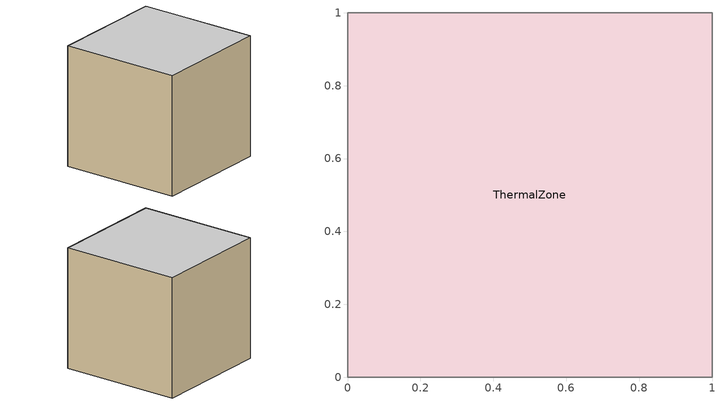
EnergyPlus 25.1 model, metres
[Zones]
ThermalZone
 floor inside (Interior Floor): 0,0 0,1 1,1 1,0 z0
 wall inside (Interior Wall): 0,1 0,0 1,0 1,1 0,1 z0:1
 ceiling inside (Interior Ceiling): 1,0 1,1 0,1 0,0 z1
[Building]
ThermosolarFacility
[Site:Location]
Zacatecas: Latitude {deg}=22.75; Longitude {deg}=-102.5; Time Zone {hr}=-6; Elevation {m}=2440
[Material] Thermal Absorptance=0.9
Name | Roughness | Thickness {m} | Conductivity {W/m-K} | Density {kg/m3} | Specific Heat {J/kg-K} | Solar Absorptance | Visible Absorptance
F16 Acoustic tile | MediumSmooth | 0.0191 | 0.06 | 368 | 590 | 0.3 | 0.3
G01a 19mm gypsum board | MediumSmooth | 0.019 | 0.16 | 800 | 1090 | 0.4 | 0.4
M11 100mm lightweight concrete | MediumRough | 0.1016 | 0.53 | 1280 | 840 | 0.5 | 0.5
[Material:AirGap]
Name | Thermal Resistance {m2-K/W}
F04 Wall air space resistance | 0.15
F05 Ceiling air space resistance | 0.18
[Construction]
Interior Ceiling: M11 100mm lightweight concrete, F05 Ceiling air space resistance, F16 Acoustic tile
Interior Floor: F16 Acoustic tile, F05 Ceiling air space resistance, M11 100mm lightweight concrete
Interior Wall: G01a 19mm gypsum board, F04 Wall air space resistance, G01a 19mm gypsum board
[Space]
space: Zone=ThermalZone
[Zone]
ThermalZone: Multiplier=1; Part of Total Floor Area=Yes
[Zone equipment]
ThermalZone: AirMixer, IndirectSolarAirHeater, DirectSolarAirHeater
[ZoneHVAC:ForcedAir:UserDefined] Number of Plant Loop Connections=0
Name | Overall Model Simulation Program Calling Manager
DirectSolarAirHeater | DirectSolarHeatingEMS
IndirectSolarAirHeater | IndirectSolarHeatingEMS
[AirTerminal:SingleDuct:UserDefined]
AirMixer: Overall Model Simulation Program Calling Manager=AirMixingEMS; Number of Plant Loop Connections=0
[PythonPlugin:Instance] Run During Warmup Days=No; Python Module=SolarHeatingPythonPlugin
Name | Plugin Class
DirectSolarHeatingEMS | DirectSolarHeating
IndirectSolarHeatingEMS | IndirectSolarHeating
AirMixingEMS | AirMixing
